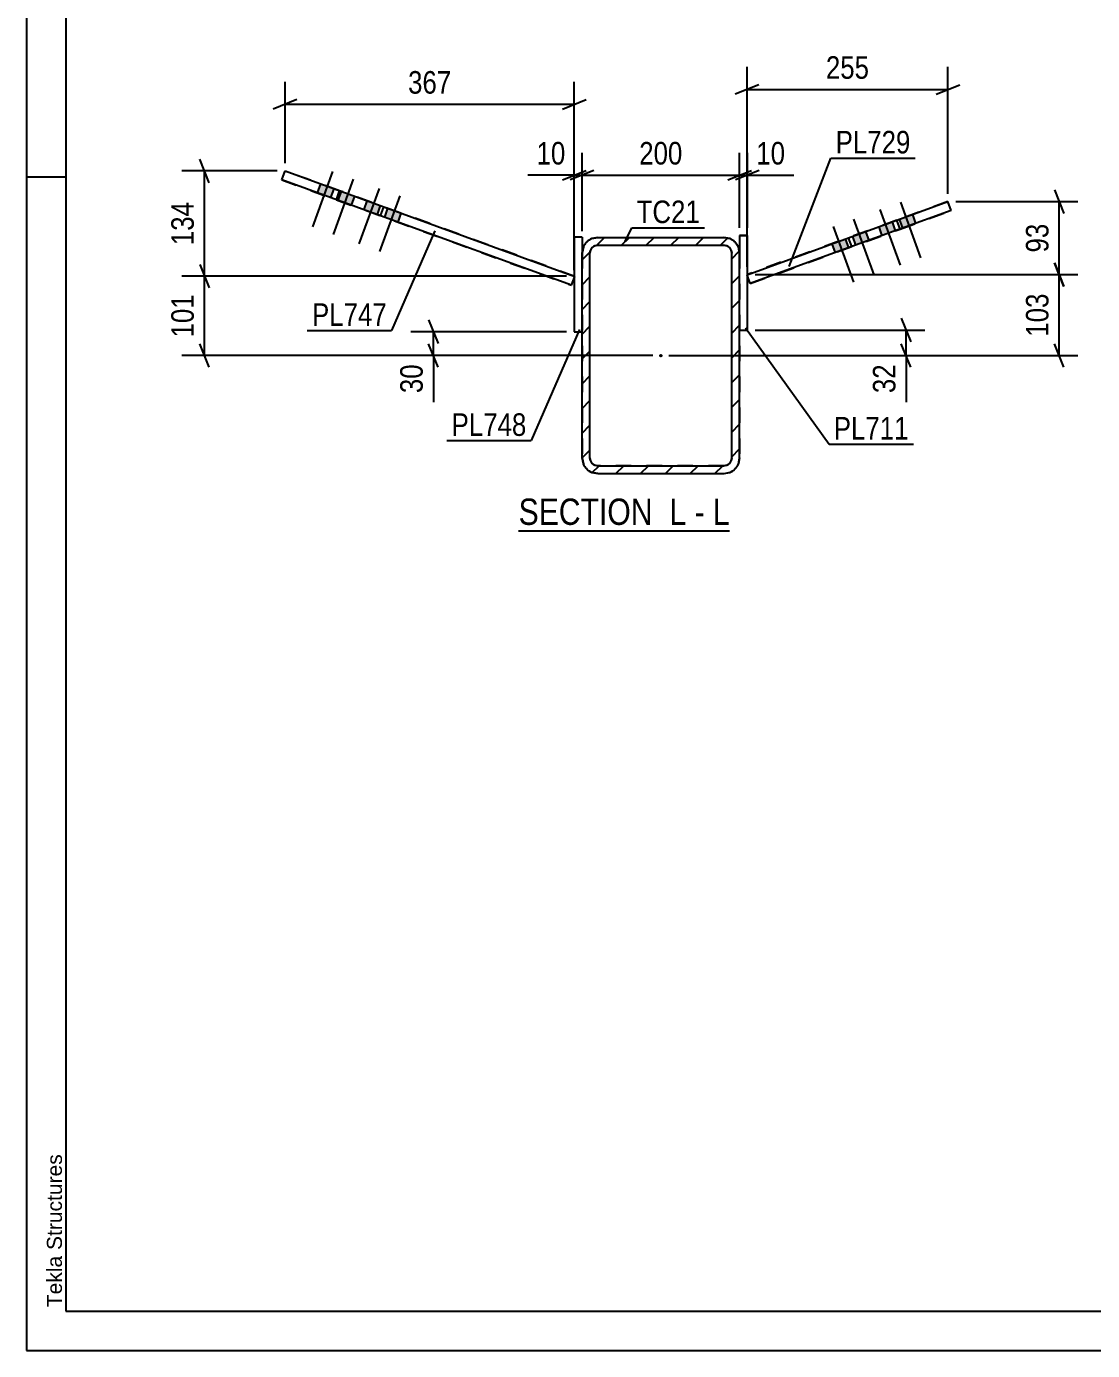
# Model space of a CAD drawing. Header units: millimetres. Extents: x -282 to 907, y -340 to 501.
# Drawn here: x -281.7 to -146.3, y -339.9 to -171.8 of the extents above; entities that cross this region are included whole.
import ezdxf

# ---------------------------------------------------------------- set-up
doc = ezdxf.new("R2010")
doc.units = ezdxf.units.MM
doc.linetypes.add('DXK_LINE_DOT2', pattern=[3.9198, 1.9599, -1.9599])
doc.linetypes.add('DXK_LINE_DOT3', pattern=[5.9187, 2.979, -0.9799, 0.9799, -0.9799])
doc.styles.add('Arial', font='ARIAL.TTF', dxfattribs={"height": 0.2})
doc.styles.add('Arial Narrow', font='ARIALN.TTF', dxfattribs={"height": 0.2})

# ---------------------------------------------------------------- blocks, each defined once
blk = doc.blocks.new('Unknown-284934793-1132')
at = {"color": 5, "linetype": 'Continuous'}
for p, q in [((-281.69, 501.09), (-281.69, -339.91)), ((-276.69, 496.09), (-276.69, -334.91)), ((-276.69, -190.91), (-281.69, -190.91)), ((-276.69, -334.91), (902.31, -334.91)), ((-281.69, -339.91), (907.31, -339.91))]:
    blk.add_line(p, q, dxfattribs=at)
at = {"color": 174, "linetype": 'Continuous', "style": 'Arial'}
blk.add_text('Tekla Structures', height=1.9102, rotation=90, dxfattribs=at).set_placement((-277.19, -334.41))
blk = doc.blocks.new('Unknown-284934793-21 - 63789')
at = {"color": 6, "linetype": 'Continuous'}
blk.add_line((-219.18, -235.81), (-192.38, -235.81), dxfattribs=at)
at = {"color": 0, "linetype": 'Continuous'}
for points in [[(-201.07, -235.06), (-201.07, -231.56), (-219.18, -231.56), (-219.18, -235.06)], [(-197.89, -235.06), (-197.89, -231.56), (-200.02, -231.56), (-200.02, -235.06)], [(-195.57, -235.06), (-195.57, -231.56), (-196.84, -231.56), (-196.84, -235.06)], [(-192.38, -235.06), (-192.38, -231.56), (-194.52, -231.56), (-194.52, -235.06)]]:
    blk.add_wipeout(points, dxfattribs=at)
at = {"color": 7, "linetype": 'Continuous', "style": 'Arial Narrow'}
for s, p in [('SECTION ', (-219.18, -235.06)), ('L', (-200.02, -235.06)), ('L', (-194.52, -235.06)), ('-', (-196.84, -235.06))]:
    blk.add_text(s, height=3.34, dxfattribs=at).set_placement(p)
blk = doc.blocks.new('Part-284934793-63878 - 63789')
at = {"color": 2, "linetype": 'Continuous'}
for p, q in [((-212.12, -198.54), (-212.12, -198.54)), ((-212.12, -198.54), (-212.12, -210.54)), ((-211.12, -198.54), (-212.12, -198.54)), ((-211.12, -198.54), (-211.12, -198.54)), ((-211.12, -198.54), (-211.12, -200.55)), ((-212.12, -210.54), (-211.12, -210.54))]:
    blk.add_line(p, q, dxfattribs=at)
at = {"color": 7, "linetype": 'DXK_LINE_DOT2'}
for p, q in [((-211.12, -198.54), (-212.12, -198.54)), ((-211.12, -200.55), (-211.12, -210.54)), ((-212.12, -210.54), (-211.12, -210.54))]:
    blk.add_line(p, q, dxfattribs=at)
blk = doc.blocks.new('Part-284934793-63800 - 63789')
at = {"linetype": 'Continuous'}
h = blk.add_hatch(dxfattribs=at)
h.set_pattern_fill('', scale=0.7, style=0, pattern_type=0)
h.set_pattern_definition([(45, (-211.1156, -226.5544), (-1.57154, 1.57154), [])])
h.paths.add_polyline_path([(-211.12, -200.55), (-211.12, -226.55), (-210.96, -227.32), (-210.53, -227.97), (-209.88, -228.4), (-209.12, -228.55), (-193.12, -228.55), (-192.35, -228.4), (-191.7, -227.97), (-191.27, -227.32), (-191.12, -226.55), (-191.12, -200.55), (-191.27, -199.79), (-191.7, -199.14), (-192.35, -198.71), (-193.12, -198.55), (-209.12, -198.55), (-209.88, -198.71), (-210.53, -199.14), (-210.96, -199.79)])
h.paths.add_polyline_path([(-209.82, -199.85), (-209.5, -199.63), (-209.12, -199.55), (-193.12, -199.55), (-192.73, -199.63), (-192.41, -199.85), (-192.19, -200.17), (-192.12, -200.55), (-192.12, -226.55), (-192.19, -226.94), (-192.41, -227.26), (-192.73, -227.48), (-193.12, -227.55), (-209.12, -227.55), (-209.5, -227.48), (-209.82, -227.26), (-210.04, -226.94), (-210.12, -226.55), (-210.12, -200.55), (-210.04, -200.17)])
blk.add_hatch(color=246, dxfattribs=at).paths.add_polyline_path([(-201.12, -213.66, -1), (-201.12, -213.46, -1)])
at = {"color": 7, "linetype": 'DXK_LINE_DOT2'}
for p, q in [((-211.12, -200.56), (-210.96, -199.79)), ((-209.88, -198.71), (-209.12, -198.56)), ((-209.12, -199.56), (-209.5, -199.63)), ((-209.12, -198.56), (-193.12, -198.56)), ((-209.12, -199.56), (-193.12, -199.56)), ((-193.12, -198.56), (-192.35, -198.71)), ((-192.73, -199.63), (-193.12, -199.56)), ((-191.27, -199.79), (-191.12, -200.56)), ((-211.12, -200.56), (-211.12, -226.55)), ((-210.04, -200.17), (-210.12, -200.56)), ((-210.12, -226.56), (-210.12, -200.56)), ((-192.12, -200.56), (-192.19, -200.17)), ((-192.12, -226.56), (-192.12, -200.56)), ((-191.12, -200.56), (-191.12, -226.56)), ((-210.96, -227.32), (-211.12, -226.56)), ((-210.12, -226.56), (-210.04, -226.94)), ((-192.19, -226.94), (-192.12, -226.56)), ((-191.12, -226.56), (-191.27, -227.32)), ((-209.12, -228.55), (-209.88, -228.4)), ((-209.5, -227.48), (-209.12, -227.55)), ((-209.12, -227.55), (-209.12, -227.56)), ((-193.12, -227.56), (-209.12, -227.56)), ((-209.12, -228.56), (-209.12, -228.55)), ((-193.12, -228.56), (-209.12, -228.56)), ((-193.12, -227.56), (-192.73, -227.48)), ((-192.35, -228.4), (-193.12, -228.56)), ((-192.73, -227.48), (-192.73, -227.48)), ((-192.35, -228.4), (-192.35, -228.4))]:
    blk.add_line(p, q, dxfattribs=at)
at = {"color": 2, "linetype": 'Continuous'}
for p, q in [((-210.96, -199.79), (-211.12, -200.55)), ((-209.12, -198.55), (-209.88, -198.71)), ((-209.5, -199.63), (-209.12, -199.55)), ((-209.12, -198.55), (-209.12, -198.56)), ((-209.12, -198.55), (-193.12, -198.55)), ((-209.12, -199.55), (-209.12, -199.56)), ((-209.12, -199.55), (-193.12, -199.55)), ((-193.12, -198.55), (-193.12, -198.56)), ((-192.35, -198.71), (-193.12, -198.55)), ((-193.12, -199.55), (-193.12, -199.56)), ((-193.12, -199.55), (-192.73, -199.63)), ((-191.12, -200.55), (-191.27, -199.79)), ((-211.12, -200.55), (-211.12, -200.56)), ((-211.12, -226.55), (-211.12, -200.55)), ((-210.12, -200.55), (-210.04, -200.17)), ((-210.12, -200.55), (-210.12, -200.56)), ((-210.12, -226.55), (-210.12, -200.55)), ((-192.19, -200.17), (-192.12, -200.55)), ((-192.12, -200.55), (-192.12, -200.56)), ((-192.12, -226.55), (-192.12, -200.55)), ((-191.12, -200.55), (-191.12, -200.56)), ((-191.12, -226.55), (-191.12, -200.55)), ((-211.12, -226.55), (-211.12, -226.56)), ((-211.12, -226.55), (-210.96, -227.32)), ((-210.12, -226.55), (-210.12, -226.56)), ((-210.04, -226.94), (-210.12, -226.55)), ((-192.12, -226.55), (-192.19, -226.94)), ((-192.12, -226.55), (-192.12, -226.56)), ((-191.27, -227.32), (-191.12, -226.55)), ((-191.12, -226.55), (-191.12, -226.56)), ((-209.88, -228.4), (-209.12, -228.55)), ((-209.12, -227.55), (-209.5, -227.48)), ((-209.12, -227.55), (-209.12, -227.56)), ((-209.12, -227.55), (-193.12, -227.55)), ((-209.12, -228.55), (-209.12, -228.56)), ((-209.12, -228.55), (-193.12, -228.55)), ((-192.73, -227.48), (-193.12, -227.55)), ((-193.12, -227.55), (-193.12, -227.56)), ((-193.12, -228.55), (-192.35, -228.4)), ((-193.12, -228.55), (-193.12, -228.56))]:
    blk.add_line(p, q, dxfattribs=at)
at = {"color": 7, "linetype": 'DXK_LINE_DOT3'}
blk.add_line((-201.12, -213.56), (-201.12, -213.55), dxfattribs=at)
at = {"color": 246, "linetype": 'DXK_LINE_DOT2'}
blk.add_line((-201.12, -213.56), (-201.12, -213.55), dxfattribs=at)
at = {"color": 246, "linetype": 'Continuous'}
blk.add_circle((-201.12, -213.56), 0.1, dxfattribs=at)
at = {"color": 7, "linetype": 'DXK_LINE_DOT2'}
for centre, radius, start, end in [((-209.12, -200.56), 2, 112.5, 157.5), ((-209.12, -200.56), 1, 112.5, 157.5), ((-193.12, -200.56), 1, 22.5, 67.5), ((-193.12, -200.56), 2, 22.5, 67.5), ((-209.12, -226.56), 1, 202.5, 247.5), ((-193.12, -226.56), 1, 292.5, 337.5), ((-209.12, -226.56), 2, 202.5, 247.5), ((-193.12, -226.56), 2, 292.5, 337.5)]:
    blk.add_arc(centre, radius, start, end, dxfattribs=at)
at = {"color": 2, "linetype": 'Continuous'}
for centre, radius, start, end in [((-209.12, -200.55), 2, 112.5, 157.5), ((-209.12, -200.55), 1, 112.5, 157.5), ((-193.12, -200.55), 1, 22.5, 67.5), ((-193.12, -200.55), 2, 22.5, 67.5), ((-209.12, -226.55), 1, 202.5, 247.5), ((-193.12, -226.55), 1, 292.5, 337.5), ((-209.12, -226.55), 2, 202.5, 247.5), ((-193.12, -226.55), 2, 292.5, 337.5)]:
    blk.add_arc(centre, radius, start, end, dxfattribs=at)
blk = doc.blocks.new('Bolt-284934793-63928 - 63789')
at = {"linetype": 'Continuous'}
for points in [[(-171.75, -196.59), (-173.44, -197.21), (-173.03, -198.34), (-171.34, -197.72)], [(-169.16, -195.65), (-170.85, -196.26), (-170.44, -197.39), (-168.75, -196.78)], [(-175.1, -197.81), (-176.79, -198.43), (-176.38, -199.55), (-174.69, -198.94)], [(-177.69, -198.75), (-179.38, -199.37), (-178.97, -200.5), (-177.28, -199.88)]]:
    blk.add_hatch(color=1, dxfattribs=at).paths.add_polyline_path(points)
at = {"color": 1, "linetype": 'Continuous'}
for p, q in [((-173.28, -195.02), (-170.72, -202.07)), ((-170.69, -194.08), (-168.12, -201.13)), ((-176.63, -196.24), (-174.06, -203.29)), ((-171.75, -196.59), (-171.34, -197.72)), ((-170.85, -196.26), (-170.44, -197.39)), ((-169.16, -195.65), (-168.75, -196.78)), ((-179.22, -197.18), (-176.66, -204.23)), ((-175.1, -197.81), (-174.69, -198.94)), ((-173.44, -197.21), (-173.03, -198.34)), ((-179.38, -199.37), (-178.97, -200.5)), ((-177.69, -198.75), (-177.28, -199.88)), ((-176.79, -198.43), (-176.38, -199.55))]:
    blk.add_line(p, q, dxfattribs=at)
blk = doc.blocks.new('Bolt-284934793-63938 - 63789')
at = {"linetype": 'Continuous'}
for points in [[(-242.65, -192.37), (-244.34, -191.76), (-244.75, -192.89), (-243.06, -193.5)], [(-240.02, -193.33), (-241.72, -192.71), (-242.13, -193.84), (-240.43, -194.46)], [(-236.75, -194.52), (-238.44, -193.9), (-238.85, -195.03), (-237.16, -195.65)], [(-234.13, -195.47), (-235.82, -194.86), (-236.23, -195.99), (-234.54, -196.6)]]:
    blk.add_hatch(color=1, dxfattribs=at).paths.add_polyline_path(points)
at = {"color": 1, "linetype": 'Continuous'}
for p, q in [((-242.81, -190.19), (-245.37, -197.23)), ((-240.19, -191.14), (-242.75, -198.19)), ((-244.34, -191.76), (-244.75, -192.89)), ((-242.65, -192.37), (-243.06, -193.5)), ((-241.72, -192.71), (-242.13, -193.84)), ((-240.02, -193.33), (-240.43, -194.46)), ((-236.91, -192.33), (-239.48, -199.38)), ((-234.29, -193.29), (-236.85, -200.33)), ((-238.44, -193.9), (-238.85, -195.03)), ((-236.75, -194.52), (-237.16, -195.65)), ((-235.82, -194.86), (-236.23, -195.99)), ((-234.13, -195.47), (-234.54, -196.6))]:
    blk.add_line(p, q, dxfattribs=at)
blk = doc.blocks.new('Part-284934793-63858 - 63789')
at = {"color": 2, "linetype": 'Continuous'}
for p, q in [((-190.12, -198.33), (-191.12, -198.33)), ((-191.12, -198.33), (-191.12, -200.55)), ((-190.12, -210.33), (-190.12, -198.33)), ((-191.12, -210.33), (-190.12, -210.33)), ((-190.12, -210.33), (-190.12, -210.33))]:
    blk.add_line(p, q, dxfattribs=at)
at = {"color": 7, "linetype": 'DXK_LINE_DOT2'}
for p, q in [((-191.12, -198.33), (-190.12, -198.33)), ((-191.12, -200.55), (-191.12, -210.33)), ((-191.12, -210.33), (-190.12, -210.33)), ((-190.12, -210.33), (-190.12, -210.33))]:
    blk.add_line(p, q, dxfattribs=at)
blk = doc.blocks.new('Part-284934793-63899 - 63789')
at = {"color": 2, "linetype": 'Continuous'}
for p, q in [((-177.27, -198.6), (-164.65, -194.01)), ((-164.24, -195.13), (-164.65, -194.01)), ((-164.24, -195.13), (-176.86, -199.73)), ((-190.17, -203.29), (-177.27, -198.6)), ((-176.86, -199.73), (-189.76, -204.42)), ((-176.86, -199.73), (-177.27, -198.6)), ((-189.76, -204.42), (-190.17, -203.29)), ((-190.17, -203.29), (-190.17, -203.29)), ((-189.76, -204.42), (-189.76, -204.42))]:
    blk.add_line(p, q, dxfattribs=at)
at = {"color": 7, "linetype": 'DXK_LINE_DOT2'}
for p, q in [((-164.65, -194.01), (-171.12, -196.36)), ((-171.12, -196.36), (-190.17, -203.29)), ((-170.71, -197.49), (-171.12, -196.36)), ((-170.71, -197.49), (-164.24, -195.13)), ((-189.76, -204.42), (-170.71, -197.49)), ((-189.76, -204.42), (-190.17, -203.29))]:
    blk.add_line(p, q, dxfattribs=at)
blk = doc.blocks.new('Part-284934793-63909 - 63789')
at = {"color": 2, "linetype": 'Continuous'}
for p, q in [((-249.26, -191.24), (-248.85, -190.12)), ((-236.73, -195.8), (-249.26, -191.24)), ((-248.85, -190.12), (-236.32, -194.68)), ((-236.73, -195.8), (-236.32, -194.68)), ((-236.32, -194.68), (-212.06, -203.5)), ((-212.48, -204.63), (-236.73, -195.8)), ((-212.48, -204.63), (-212.06, -203.5)), ((-212.48, -204.63), (-212.48, -204.63)), ((-212.06, -203.5), (-212.06, -203.5))]:
    blk.add_line(p, q, dxfattribs=at)
at = {"color": 7, "linetype": 'DXK_LINE_DOT2'}
for p, q in [((-249.26, -191.24), (-242.33, -193.77)), ((-241.92, -192.64), (-248.85, -190.12)), ((-242.33, -193.77), (-241.92, -192.64)), ((-212.06, -203.5), (-241.92, -192.64)), ((-242.33, -193.77), (-212.48, -204.63)), ((-212.48, -204.63), (-212.06, -203.5))]:
    blk.add_line(p, q, dxfattribs=at)
blk = doc.blocks.new('StraightDimension-284934793-64201 - 63789')
at = {"color": 7, "linetype": 'Continuous'}
for p, q in [((-151.13, -192.51), (-149.93, -195.51)), ((-163.65, -194.01), (-148.13, -194.01)), ((-150.53, -203.28), (-150.53, -194.01)), ((-189.12, -203.28), (-148.13, -203.28)), ((-149.93, -204.78), (-151.13, -201.78))]:
    blk.add_line(p, q, dxfattribs=at)
at = {"color": 0}
blk.add_wipeout([(-151.28, -196.21), (-155.48, -196.21), (-155.48, -201.07), (-151.28, -201.07)], dxfattribs=at)
at = {"color": 3, "style": 'Arial Narrow'}
blk.add_text('93', height=2.863, rotation=90.0002, dxfattribs=at).set_placement((-151.88, -200.47))
blk = doc.blocks.new('StraightDimension-284934793-63991 - 63789')
at = {"color": 7, "linetype": 'Continuous'}
for p, q in [((-170.57, -208.83), (-169.37, -211.83)), ((-189.12, -210.33), (-167.57, -210.33)), ((-169.97, -213.55), (-169.97, -210.33)), ((-169.37, -215.05), (-170.57, -212.05)), ((-200.12, -213.55), (-167.57, -213.55))]:
    blk.add_line(p, q, dxfattribs=at)
at = {"color": 0}
blk.add_wipeout([(-170.72, -214.08), (-174.92, -214.08), (-174.92, -218.93), (-170.72, -218.93)], dxfattribs=at)
at = {"color": 7, "linetype": 'Continuous'}
blk.add_line((-169.97, -213.55), (-169.97, -219.46), dxfattribs=at)
blk.add_line((-169.97, -213.55), (-169.97, -219.46), dxfattribs=at)
at = {"color": 3, "style": 'Arial Narrow'}
blk.add_text('32', height=2.863, rotation=90.0002, dxfattribs=at).set_placement((-171.32, -218.33))
blk = doc.blocks.new('StraightDimension-284934793-63993 - 63789')
at = {"color": 7, "linetype": 'Continuous'}
for p, q in [((-230.61, -209.04), (-229.41, -212.04)), ((-213.12, -210.54), (-232.86, -210.54)), ((-230.01, -213.55), (-230.01, -210.54)), ((-229.41, -215.05), (-230.61, -212.05)), ((-202.12, -213.55), (-232.86, -213.55))]:
    blk.add_line(p, q, dxfattribs=at)
at = {"color": 0}
blk.add_wipeout([(-230.76, -214.08), (-234.96, -214.08), (-234.96, -218.93), (-230.76, -218.93)], dxfattribs=at)
at = {"color": 7, "linetype": 'Continuous'}
blk.add_line((-230.01, -213.55), (-230.01, -219.46), dxfattribs=at)
blk.add_line((-230.01, -213.55), (-230.01, -219.46), dxfattribs=at)
at = {"color": 3, "style": 'Arial Narrow'}
blk.add_text('30', height=2.863, rotation=90.0002, dxfattribs=at).set_placement((-231.36, -218.33))
blk = doc.blocks.new('StraightDimension-284934793-64000 - 63789')
at = {"color": 7, "linetype": 'Continuous'}
for p, q in [((-212.12, -197.78), (-212.12, -187.8)), ((-211.12, -197.78), (-211.12, -187.8)), ((-213.62, -191.25), (-210.62, -190.05)), ((-209.62, -190.05), (-212.62, -191.25)), ((-212.12, -190.65), (-211.12, -190.65))]:
    blk.add_line(p, q, dxfattribs=at)
at = {"color": 0}
blk.add_wipeout([(-212.64, -189.9), (-212.64, -185.7), (-217.5, -185.7), (-217.5, -189.9)], dxfattribs=at)
at = {"color": 7, "linetype": 'Continuous'}
blk.add_line((-212.12, -190.65), (-218.02, -190.65), dxfattribs=at)
blk.add_line((-212.12, -190.65), (-218.02, -190.65), dxfattribs=at)
at = {"color": 3, "style": 'Arial Narrow'}
blk.add_text('10', height=2.863, dxfattribs=at).set_placement((-216.9, -189.3))
blk = doc.blocks.new('StraightDimension-284934793-64002 - 63789')
at = {"color": 7, "linetype": 'Continuous'}
for p, q in [((-211.12, -197.78), (-211.12, -187.8)), ((-191.12, -197.33), (-191.12, -187.8)), ((-209.62, -190.05), (-212.62, -191.25)), ((-211.12, -190.65), (-191.12, -190.65)), ((-192.62, -191.25), (-189.62, -190.05))]:
    blk.add_line(p, q, dxfattribs=at)
at = {"color": 0}
blk.add_wipeout([(-197.77, -189.9), (-197.77, -185.7), (-204.46, -185.7), (-204.46, -189.9)], dxfattribs=at)
at = {"color": 3, "style": 'Arial Narrow'}
blk.add_text('200', height=2.863, dxfattribs=at).set_placement((-203.86, -189.3))
blk = doc.blocks.new('StraightDimension-284934793-64003 - 63789')
at = {"color": 7, "linetype": 'Continuous'}
for p, q in [((-191.12, -197.33), (-191.12, -187.8)), ((-190.12, -197.33), (-190.12, -187.8)), ((-192.62, -191.25), (-189.62, -190.05)), ((-188.62, -190.05), (-191.62, -191.25)), ((-191.12, -190.65), (-190.12, -190.65))]:
    blk.add_line(p, q, dxfattribs=at)
at = {"color": 0}
blk.add_wipeout([(-184.73, -189.9), (-184.73, -185.7), (-189.59, -185.7), (-189.59, -189.9)], dxfattribs=at)
at = {"color": 7, "linetype": 'Continuous'}
blk.add_line((-190.12, -190.65), (-184.21, -190.65), dxfattribs=at)
blk.add_line((-190.12, -190.65), (-184.21, -190.65), dxfattribs=at)
at = {"color": 3, "style": 'Arial Narrow'}
blk.add_text('10', height=2.863, dxfattribs=at).set_placement((-188.99, -189.3))
blk = doc.blocks.new('StraightDimension-284934793-64115 - 63789')
at = {"color": 7, "linetype": 'Continuous'}
for p, q in [((-258.49, -191.62), (-259.69, -188.62)), ((-249.85, -190.12), (-261.94, -190.12)), ((-259.09, -203.48), (-259.09, -190.12)), ((-259.69, -201.98), (-258.49, -204.98)), ((-213.12, -203.48), (-261.94, -203.48))]:
    blk.add_line(p, q, dxfattribs=at)
at = {"color": 0}
blk.add_wipeout([(-259.84, -193.46), (-264.04, -193.46), (-264.04, -200.14), (-259.84, -200.14)], dxfattribs=at)
at = {"color": 3, "style": 'Arial Narrow'}
blk.add_text('134', height=2.863, rotation=90.0002, dxfattribs=at).set_placement((-260.44, -199.54))
blk = doc.blocks.new('StraightDimension-284934793-64116 - 63789')
at = {"color": 7, "linetype": 'Continuous'}
for p, q in [((-259.69, -201.98), (-258.49, -204.98)), ((-213.12, -203.48), (-261.94, -203.48)), ((-259.09, -213.55), (-259.09, -203.48)), ((-258.49, -215.05), (-259.69, -212.05)), ((-202.12, -213.55), (-261.94, -213.55))]:
    blk.add_line(p, q, dxfattribs=at)
at = {"color": 0}
blk.add_wipeout([(-259.84, -205.18), (-264.04, -205.18), (-264.04, -211.86), (-259.84, -211.86)], dxfattribs=at)
at = {"color": 3, "style": 'Arial Narrow'}
blk.add_text('101', height=2.863, rotation=90.0002, dxfattribs=at).set_placement((-260.44, -211.26))
blk = doc.blocks.new('StraightDimension-284934793-64126 - 63789')
at = {"color": 7, "linetype": 'Continuous'}
for p, q in [((-248.85, -189.12), (-248.85, -178.8)), ((-212.12, -202.72), (-212.12, -178.8)), ((-247.35, -181.05), (-250.35, -182.25)), ((-213.62, -182.25), (-210.62, -181.05)), ((-248.85, -181.65), (-212.12, -181.65))]:
    blk.add_line(p, q, dxfattribs=at)
at = {"color": 0}
blk.add_wipeout([(-227.14, -180.9), (-227.14, -176.7), (-233.82, -176.7), (-233.82, -180.9)], dxfattribs=at)
at = {"color": 3, "style": 'Arial Narrow'}
blk.add_text('367', height=2.863, dxfattribs=at).set_placement((-233.22, -180.3))
blk = doc.blocks.new('StraightDimension-284934793-64175 - 63789')
at = {"color": 7, "linetype": 'Continuous'}
for p, q in [((-190.17, -202.29), (-190.17, -176.91)), ((-164.65, -193.01), (-164.65, -176.91)), ((-188.67, -179.16), (-191.67, -180.36)), ((-190.17, -179.76), (-164.65, -179.76)), ((-166.15, -180.36), (-163.15, -179.16))]:
    blk.add_line(p, q, dxfattribs=at)
at = {"color": 0}
blk.add_wipeout([(-174.07, -179.01), (-174.07, -174.81), (-180.75, -174.81), (-180.75, -179.01)], dxfattribs=at)
at = {"color": 3, "style": 'Arial Narrow'}
blk.add_text('255', height=2.863, dxfattribs=at).set_placement((-180.15, -178.41))
blk = doc.blocks.new('StraightDimension-284934793-64202 - 63789')
at = {"color": 7, "linetype": 'Continuous'}
for p, q in [((-189.12, -203.28), (-148.13, -203.28)), ((-151.13, -201.78), (-149.93, -204.78)), ((-150.53, -213.55), (-150.53, -203.28)), ((-149.93, -215.05), (-151.13, -212.05)), ((-200.12, -213.55), (-148.13, -213.55))]:
    blk.add_line(p, q, dxfattribs=at)
at = {"color": 0}
blk.add_wipeout([(-151.28, -205.07), (-155.48, -205.07), (-155.48, -211.76), (-151.28, -211.76)], dxfattribs=at)
at = {"color": 3, "style": 'Arial Narrow'}
blk.add_text('103', height=2.863, rotation=90.0002, dxfattribs=at).set_placement((-151.88, -211.16))
blk = doc.blocks.new('Mark-284934793-63973 - 63789')
at = {"color": 0}
blk.add_wipeout([(-235.92, -209.79), (-235.92, -206.79), (-245.42, -206.79), (-245.42, -209.79)], dxfattribs=at)
blk.add_wipeout([(-235.92, -209.79), (-235.92, -206.79), (-245.42, -206.79), (-245.42, -209.79)], dxfattribs=at)
at = {"color": 30, "linetype": 'Continuous'}
for p in [(-229.83, -197.7), (-246.02, -210.39)]:
    blk.add_line(p, (-235.32, -210.39), dxfattribs=at)
at = {"color": 3, "style": 'Arial Narrow'}
blk.add_text('PL747', height=2.863, dxfattribs=at).set_placement((-245.42, -209.79))
blk = doc.blocks.new('Mark-284934793-63961 - 63789')
at = {"color": 0}
blk.add_wipeout([(-196.16, -196.74), (-196.16, -193.74), (-204.19, -193.74), (-204.19, -196.74)], dxfattribs=at)
blk.add_wipeout([(-196.16, -196.74), (-196.16, -193.74), (-204.19, -193.74), (-204.19, -196.74)], dxfattribs=at)
at = {"color": 30, "linetype": 'Continuous'}
for p, q in [((-205.66, -199.08), (-204.79, -197.34)), ((-204.79, -197.34), (-195.56, -197.34))]:
    blk.add_line(p, q, dxfattribs=at)
at = {"color": 3, "style": 'Arial Narrow'}
blk.add_text('TC21', height=2.863, dxfattribs=at).set_placement((-204.19, -196.74))
blk = doc.blocks.new('Mark-284934793-63964 - 63789')
at = {"color": 0}
blk.add_wipeout([(-169.64, -224.23), (-169.64, -221.23), (-179.15, -221.23), (-179.15, -224.23)], dxfattribs=at)
blk.add_wipeout([(-169.64, -224.23), (-169.64, -221.23), (-179.15, -221.23), (-179.15, -224.23)], dxfattribs=at)
at = {"color": 30, "linetype": 'Continuous'}
for p, q in [((-190.35, -210.02), (-179.75, -224.83)), ((-179.75, -224.83), (-169.04, -224.83))]:
    blk.add_line(p, q, dxfattribs=at)
at = {"color": 3, "style": 'Arial Narrow'}
blk.add_text('PL711', height=2.863, dxfattribs=at).set_placement((-179.15, -224.23))
blk = doc.blocks.new('Mark-284934793-63967 - 63789')
at = {"color": 0}
blk.add_wipeout([(-218.19, -223.76), (-218.19, -220.76), (-227.69, -220.76), (-227.69, -223.76)], dxfattribs=at)
blk.add_wipeout([(-218.19, -223.76), (-218.19, -220.76), (-227.69, -220.76), (-227.69, -223.76)], dxfattribs=at)
at = {"color": 30, "linetype": 'Continuous'}
for p in [(-211.46, -210.26), (-228.29, -224.36)]:
    blk.add_line(p, (-217.59, -224.36), dxfattribs=at)
at = {"color": 3, "style": 'Arial Narrow'}
blk.add_text('PL748', height=2.863, dxfattribs=at).set_placement((-227.69, -223.76))
blk = doc.blocks.new('Mark-284934793-63970 - 63789')
at = {"color": 0}
blk.add_wipeout([(-169.41, -187.89), (-169.41, -184.89), (-178.91, -184.89), (-178.91, -187.89)], dxfattribs=at)
blk.add_wipeout([(-169.41, -187.89), (-169.41, -184.89), (-178.91, -184.89), (-178.91, -187.89)], dxfattribs=at)
at = {"color": 30, "linetype": 'Continuous'}
for p, q in [((-184.8, -202.25), (-179.51, -188.49)), ((-179.51, -188.49), (-168.81, -188.49))]:
    blk.add_line(p, q, dxfattribs=at)
at = {"color": 3, "style": 'Arial Narrow'}
blk.add_text('PL729', height=2.863, dxfattribs=at).set_placement((-178.91, -187.89))

msp = doc.modelspace()

# ---------------------------------------------------------------- block references
for name in ['Unknown-284934793-1132', 'Part-284934793-63909 - 63789', 'Bolt-284934793-63938 - 63789', 'Part-284934793-63899 - 63789', 'Bolt-284934793-63928 - 63789', 'Part-284934793-63858 - 63789', 'Part-284934793-63878 - 63789', 'Part-284934793-63800 - 63789']:
    msp.add_blockref(name, (0, 0))

# ---------------------------------------------------------------- next in the draw order: block references
for name in ['StraightDimension-284934793-64000 - 63789', 'StraightDimension-284934793-64201 - 63789', 'StraightDimension-284934793-63993 - 63789', 'StraightDimension-284934793-63991 - 63789', 'Unknown-284934793-21 - 63789']:
    msp.add_blockref(name, (0, 0))

# ---------------------------------------------------------------- next in the draw order: block references
msp.add_blockref('StraightDimension-284934793-64002 - 63789', (0, 0))

# ---------------------------------------------------------------- next in the draw order: block references
for name in ['StraightDimension-284934793-64003 - 63789', 'StraightDimension-284934793-64115 - 63789', 'Mark-284934793-63961 - 63789']:
    msp.add_blockref(name, (0, 0))

# ---------------------------------------------------------------- next in the draw order: block references
for name in ['StraightDimension-284934793-64175 - 63789', 'StraightDimension-284934793-64116 - 63789']:
    msp.add_blockref(name, (0, 0))

# ---------------------------------------------------------------- next in the draw order: block references
for name in ['StraightDimension-284934793-64126 - 63789', 'StraightDimension-284934793-64202 - 63789', 'Mark-284934793-63967 - 63789']:
    msp.add_blockref(name, (0, 0))

# ---------------------------------------------------------------- next in the draw order: block references
for name in ['Mark-284934793-63970 - 63789', 'Mark-284934793-63973 - 63789', 'Mark-284934793-63964 - 63789']:
    msp.add_blockref(name, (0, 0))

doc.saveas('drawing.dxf')
